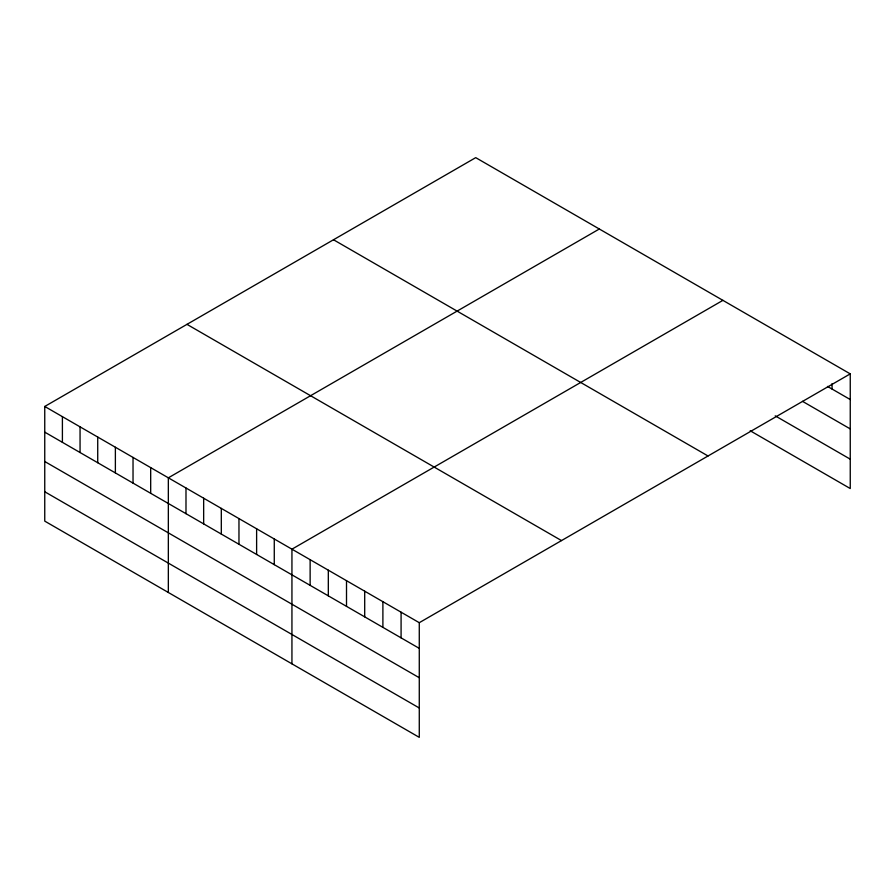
<?xml version="1.0" encoding="UTF-8"?>
<svg xmlns="http://www.w3.org/2000/svg" width="895" height="895" viewBox="0 0 895 895"><rect width="100%" height="100%" fill="white"/><g stroke="black" fill="none" stroke-linecap="round" stroke-linejoin="round"><path stroke-width="1.34" d="M44.75 406.464L419.274 622.696L419.274 737.357L44.75 521.125L44.75 406.464L475.726 157.643L850.25 373.875L850.25 488.536L750.2 430.763M599.326 228.997L168.338 477.829L168.338 592.479M722.914 300.351L291.938 549.183L291.938 663.833M419.274 622.696L850.25 373.875M827.506 386.416L850.25 399.539M802.502 401.34L850.25 428.906M775.215 415.839L850.25 459.169M333.511 239.759L708.023 455.98M186.977 324.359L561.489 540.58M44.75 432.14L419.274 648.36M44.75 461.507L419.274 677.728M44.75 491.758L419.274 707.99M832.059 383.631L832.059 389.034M401.083 612.191L401.083 637.866M382.892 601.686L382.892 627.361M364.701 591.192L364.701 616.856M346.51 580.687L346.51 606.351M328.32 570.182L328.32 595.857M310.129 559.677L310.129 585.352M274.273 538.98L274.273 564.655M256.619 528.788L256.619 554.464M238.965 518.597L238.965 544.272M221.311 508.405L221.311 534.069M203.657 498.213L203.657 523.877M185.992 488.021L185.992 513.685M150.684 467.626L150.684 493.302M133.031 457.434L133.031 483.11M115.377 447.243L115.377 472.907M97.723 437.051L97.723 462.715M80.058 426.859L80.058 452.523M62.404 416.667L62.404 442.331"/></g></svg>
